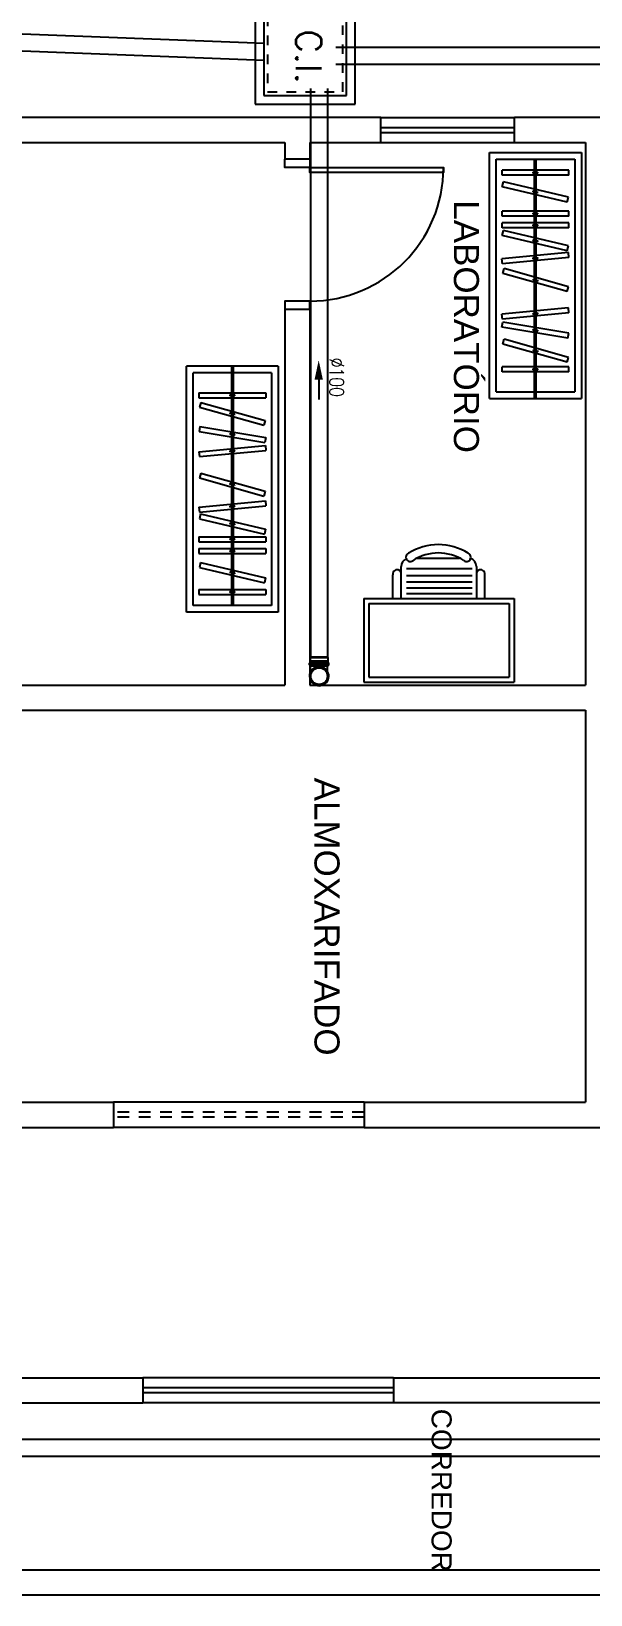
# Model space of a CAD drawing. Header units: millimetres. Extents: x 5512 to 5596, y 903 to 1082.
# Drawn here: x 5538.95 to 5544.85, y 1055.5 to 1071.98 of the extents above; entities that cross this region are included whole.
import ezdxf
from ezdxf.enums import TextEntityAlignment as Align

# ---------------------------------------------------------------- set-up
doc = ezdxf.new("R2010")
doc.units = ezdxf.units.MM
doc.linetypes.add('HIDDEN', pattern=[0.375, 0.25, -0.125])
doc.linetypes.add('HIDDEN2', pattern=[0.1875, 0.125, -0.0625])
for name, color, linetype in [('0-COTAS', 8, 'Continuous'), ('HIDROGRAFIA', 4, 'Continuous'), ('MOVEIS', 7, 'Continuous'), ('Texto-Tubos', 7, 'Continuous'), ('TigreCad', 3, 'Continuous'), ('Tinterno', 9, 'Continuous'), ('TUBOS_ESGOTO', 5, 'Continuous'), ('TUBULAÇÃO_ESGOTO', 5, 'Continuous')]:
    doc.layers.add(name, color=color, linetype=linetype)
doc.styles.add('CARIMBO_DADOS', font='arial.ttf', dxfattribs={"height": 0.1})
doc.styles.add('R80', font='simplex.shx', dxfattribs={"height": 12})
doc.styles.add('REG60', font='romans.shx', dxfattribs={"width": 0.8, "height": 0.15})

# ---------------------------------------------------------------- blocks, each defined once
blk = doc.blocks.new('ESCRIVAN')
at = {"layer": 'MOVEIS'}
for p, q in [((-0.4508, -0.5), (-0.4508, 0)), ((0.4508, 0), (-0.4508, 0)), ((0.4508, -0.5), (0.4508, 0)), ((-0.4208, -0.47), (-0.4208, -0.03)), ((0.4208, -0.03), (-0.4208, -0.03)), ((0.4208, -0.47), (0.4208, -0.03)), ((0.4508, -0.5), (-0.4508, -0.5)), ((0.4208, -0.47), (-0.4208, -0.47)), ((-0.2739, -0.5), (-0.2739, -0.643)), ((-0.2239, -0.693), (-0.2239, -0.5)), ((-0.1975, -0.5286), (0.195, -0.5286)), ((0.2261, -0.5), (0.2261, -0.693)), ((0.2761, -0.5), (0.2761, -0.643)), ((-0.1975, -0.5632), (0.195, -0.5632)), ((-0.1975, -0.5977), (0.195, -0.5977)), ((-0.1975, -0.6372), (0.195, -0.6372)), ((-0.1975, -0.6791), (0.195, -0.6791)), ((0.1312, -0.743), (-0.1234, -0.743))]:
    blk.add_line(p, q, dxfattribs=at)
for centre, radius, start, end in [((-0.2489, -0.6476), 0.0254, 169.61114, 10.38886), ((0.2511, -0.6476), 0.0254, 169.61114, 10.38886), ((-0.1739, -0.693), 0.05, 180, 251.97467), ((-0.165, -0.7478), 0.0254, 47.10756, 248.04395), ((0.0039, -0.4905), 0.2828, 237.57575, 302.42425), ((0.1729, -0.7478), 0.0254, 291.95605, 132.89244), ((0.1761, -0.693), 0.05, 294.19425, 0), ((0.0039, -0.4905), 0.3328, 237.57575, 302.42425)]:
    blk.add_arc(centre, radius, start, end, dxfattribs=at)
blk = doc.blocks.new('ARMARIO')
at = {"layer": 'MOVEIS'}
for p, q in [((-0.27, -0.5231), (-0.27, 0.9509)), ((-0.27, 0.9509), (0.28, 0.9509)), ((0.28, 0.9509), (0.28, -0.5231)), ((-0.23, -0.4831), (-0.23, 0.9109)), ((-0.23, 0.9109), (0.24, 0.9109)), ((0.205, 0.8442), (-0.195, 0.8442)), ((-0.195, 0.8142), (-0.195, 0.8442)), ((0, -0.5231), (0, 0.9109)), ((0.01, -0.5231), (0.01, 0.9109)), ((0.205, 0.8142), (0.205, 0.8442)), ((0.24, 0.9109), (0.24, -0.4831)), ((0.205, 0.8142), (-0.195, 0.8142)), ((-0.1937, 0.7454), (-0.1868, 0.7746)), ((0.2025, 0.6827), (-0.1868, 0.7746)), ((-0.01, 0.8317), (-0.01, 0.8267)), ((-0.01, 0.8317), (0.0199, 0.8317)), ((-0.01, 0.8267), (0.0199, 0.8267)), ((0.0199, 0.8267), (0.0199, 0.8317)), ((0.1956, 0.6535), (-0.1937, 0.7454)), ((-0.0096, 0.7199), (-0.0107, 0.7151)), ((-0.0107, 0.7151), (0.0183, 0.7082)), ((-0.0096, 0.7199), (0.0195, 0.7131)), ((0.0183, 0.7082), (0.0195, 0.7131)), ((0.1956, 0.6535), (0.2025, 0.6827)), ((0.205, 0.5999), (-0.195, 0.5999)), ((-0.195, 0.5699), (-0.195, 0.5999)), ((0.205, 0.5699), (-0.195, 0.5699)), ((-0.01, 0.5874), (-0.01, 0.5824)), ((-0.01, 0.5874), (0.0199, 0.5874)), ((-0.01, 0.5824), (0.0199, 0.5824)), ((0.0199, 0.5824), (0.0199, 0.5874)), ((0.205, 0.5699), (0.205, 0.5999)), ((0.205, 0.5286), (-0.195, 0.5286)), ((-0.195, 0.4986), (-0.195, 0.5286)), ((0.205, 0.4986), (-0.195, 0.4986)), ((-0.1937, 0.4534), (-0.1868, 0.4826)), ((0.2025, 0.3907), (-0.1868, 0.4826)), ((-0.01, 0.5161), (-0.01, 0.5111)), ((-0.01, 0.5161), (0.0199, 0.5161)), ((-0.01, 0.5111), (0.0199, 0.5111)), ((0.0199, 0.5111), (0.0199, 0.5161)), ((0.205, 0.4986), (0.205, 0.5286)), ((0.1956, 0.3615), (-0.1937, 0.4534)), ((-0.0096, 0.4279), (-0.0107, 0.4231)), ((-0.0107, 0.4231), (0.0183, 0.4162)), ((-0.0096, 0.4279), (0.0195, 0.4211)), ((0.0183, 0.4162), (0.0195, 0.4211)), ((0.1956, 0.3615), (0.2025, 0.3907)), ((0.2025, 0.3508), (-0.1958, 0.3136)), ((-0.193, 0.2837), (-0.1958, 0.3136)), ((0.2053, 0.321), (-0.193, 0.2837)), ((-0.0104, 0.3184), (0.0194, 0.3211)), ((-0.0104, 0.3184), (-0.0099, 0.3134)), ((-0.0099, 0.3134), (0.0198, 0.3162)), ((0.0198, 0.3162), (0.0194, 0.3211)), ((0.2053, 0.321), (0.2025, 0.3508)), ((-0.1909, 0.2258), (-0.1827, 0.2547)), ((0.1941, 0.1171), (-0.1909, 0.2258)), ((0.2022, 0.1459), (-0.1827, 0.2547)), ((-0.0081, 0.1924), (-0.0094, 0.1875)), ((-0.0094, 0.1875), (0.0193, 0.1794)), ((-0.0081, 0.1924), (0.0207, 0.1842)), ((0.0193, 0.1794), (0.0207, 0.1842)), ((0.1941, 0.1171), (0.2022, 0.1459)), ((0.2025, 0.0189), (-0.1958, -0.0183)), ((0.2053, -0.0109), (0.2025, 0.0189)), ((-0.193, -0.0482), (-0.1958, -0.0183)), ((-0.1951, -0.0963), (-0.1902, -0.0667)), ((0.2053, -0.0109), (-0.193, -0.0482)), ((0.2043, -0.1328), (-0.1902, -0.0667)), ((-0.0104, -0.0135), (0.0194, -0.0107)), ((-0.0104, -0.0135), (-0.0099, -0.0185)), ((-0.0099, -0.0185), (0.0198, -0.0157)), ((0.0198, -0.0157), (0.0194, -0.0107)), ((0.1994, -0.1624), (-0.1951, -0.0963)), ((-0.1909, -0.1977), (-0.1827, -0.1688)), ((0.2022, -0.2776), (-0.1827, -0.1688)), ((-0.0098, -0.1096), (-0.0106, -0.1145)), ((-0.0106, -0.1145), (0.0189, -0.1195)), ((-0.0098, -0.1096), (0.0197, -0.1145)), ((0.0189, -0.1195), (0.0197, -0.1145)), ((0.1994, -0.1624), (0.2043, -0.1328)), ((0.1941, -0.3064), (-0.1909, -0.1977)), ((-0.0081, -0.2312), (-0.0094, -0.236)), ((-0.0094, -0.236), (0.0193, -0.2441)), ((-0.0081, -0.2312), (0.0207, -0.2393)), ((0.0193, -0.2441), (0.0207, -0.2393)), ((0.1941, -0.3064), (0.2022, -0.2776)), ((0.205, -0.3333), (-0.195, -0.3333)), ((-0.195, -0.3633), (-0.195, -0.3333)), ((0.205, -0.3633), (-0.195, -0.3633)), ((-0.01, -0.3458), (-0.01, -0.3508)), ((-0.01, -0.3458), (0.0199, -0.3458)), ((-0.01, -0.3508), (0.0199, -0.3508)), ((0.0199, -0.3508), (0.0199, -0.3458)), ((0.205, -0.3633), (0.205, -0.3333)), ((-0.27, -0.5231), (0.28, -0.5231)), ((-0.23, -0.4831), (0.24, -0.4831))]:
    blk.add_line(p, q, dxfattribs=at)
blk = doc.blocks.new('inp_cx')
for p, q in [((40, 40), (-40, 40)), ((-40, 40), (-40, -40)), ((40, -40), (40, 40)), ((-40, -40), (40, -40))]:
    blk.add_line(p, q)
at = {"color": 1, "linetype": 'Continuous', "ltscale": 0.5}
for p, q in [((33, 33), (-33, 33)), ((-33, 33), (-33, -33)), ((33, -33), (33, 33)), ((-33, -33), (33, -33))]:
    blk.add_line(p, q, dxfattribs=at)
at = {"color": 1, "linetype": 'HIDDEN', "ltscale": 0.5}
for p, q in [((30, 30), (-30, 30)), ((-30, 30), (-30, -30)), ((30, -30), (30, 30)), ((-30, -30), (30, -30))]:
    blk.add_line(p, q, dxfattribs=at)
at = {"style": 'R80'}
blk.add_text('C.I.', height=20.59, dxfattribs=at).set_placement((-19.6, -7.5))
blk = doc.blocks.new('j9n100s')
at = {"layer": 'TigreCad'}
for p, q in [((27.3, 50.8), (60, 50.8)), ((27.3, -50.8), (60, -50.8))]:
    blk.add_line(p, q, dxfattribs=at)
blk.add_circle((0, 0), 53.2, dxfattribs=at)
for start, end in [(61.78498, 298.21502), (298.21502, 61.78498)]:
    blk.add_arc((0, 0), 57.7, start, end, dxfattribs=at)
at = {"layer": 'Tinterno'}
blk.add_line((60, -50.8), (60, 50.8), dxfattribs=at)
blk.add_circle((0, 0), 51, dxfattribs=at)
blk = doc.blocks.new('11031030p')
at = {"layer": 'TigreCad'}
for p, q in [((0, -53.3), (0, 53.2)), ((0, 53.2), (4.4, 53.2)), ((6.2, 56.9), (5.4, 54)), ((7.2, 57.6), (16.6, 57.6)), ((7.2, -56.7), (7.2, 56.6)), ((16.6, -56.7), (16.6, 56.6)), ((17.6, 56.7), (17.8, 54.2)), ((18.8, 53.2), (30.9, 53.2)), ((30.9, 53.2), (31.2, 53)), ((50.9, 53), (31.2, 53)), ((50.9, 53), (53.1, 50.8)), ((53.1, -50.8), (53.1, 50.8)), ((0, -53.3), (4.4, -53.3)), ((6.2, -56.9), (5.4, -54)), ((7.2, -57.7), (16.6, -57.7)), ((17.6, -56.7), (17.8, -54.2)), ((18.8, -53.3), (30.9, -53.3)), ((30.9, -53.3), (31.2, -53)), ((31.2, -53), (50.9, -53)), ((50.9, -53), (53.1, -50.8))]:
    blk.add_line(p, q, dxfattribs=at)
for centre, start, end in [((4.4, 54.2), 270, 345), ((7.2, 56.6), 90, 165), ((16.6, 56.6), 5, 90), ((18.8, 54.2), 185, 270), ((4.4, -54.2), 15, 90), ((7.2, -56.7), 195, 270), ((16.6, -56.7), 270, 355), ((18.8, -54.2), 90, 175)]:
    blk.add_arc(centre, 1, start, end, dxfattribs=at)
at = {"layer": 'Tinterno'}
for p, q in [((5.2, -53.3), (5.2, 53.2)), ((17.9, -53.3), (17.9, 53.2)), ((30.9, 53.2), (30.9, -53.3)), ((31.2, 53), (31.2, -53)), ((50.9, 53), (50.9, -53))]:
    blk.add_line(p, q, dxfattribs=at)

msp = doc.modelspace()

# ---------------------------------------------------------------- linework, layer by layer
at = {"layer": '0-COTAS'}
for p, q in [((5542.634, 1071.072), (5538.102, 1071.072)), ((5542.634, 1070.808), (5542.634, 1071.072)), ((5542.634, 1071.072), (5544.042, 1071.072)), ((5545.23, 1071.072), (5544.042, 1071.072)), ((5544.042, 1070.808), (5544.042, 1071.072)), ((5542.634, 1070.967), (5544.042, 1070.967)), ((5542.634, 1070.914), (5544.042, 1070.914)), ((5538.102, 1070.808), (5541.622, 1070.808)), ((5541.622, 1070.808), (5541.622, 1070.632)), ((5541.886, 1070.808), (5541.886, 1070.632)), ((5541.886, 1070.808), (5542.634, 1070.808)), ((5542.634, 1070.808), (5544.042, 1070.808)), ((5544.042, 1070.808), (5544.79, 1070.808)), ((5544.79, 1070.808), (5544.79, 1065.088)), ((5541.886, 1070.632), (5541.622, 1070.632)), ((5541.622, 1069.048), (5541.622, 1065.088)), ((5541.886, 1069.048), (5541.622, 1069.048)), ((5541.886, 1069.048), (5541.886, 1065.088)), ((5535.726, 1065.088), (5541.622, 1065.088)), ((5541.886, 1065.088), (5544.79, 1065.088)), ((5535.726, 1064.824), (5544.79, 1064.824)), ((5544.79, 1064.824), (5544.79, 1061.304)), ((5544.79, 1064.824), (5544.79, 1060.688)), ((5537.486, 1060.688), (5539.818, 1060.688)), ((5539.818, 1060.688), (5539.818, 1060.424)), ((5542.458, 1060.688), (5539.818, 1060.688)), ((5542.458, 1060.688), (5544.79, 1060.688)), ((5542.458, 1060.688), (5542.458, 1060.424)), ((5537.486, 1060.424), (5539.818, 1060.424)), ((5542.458, 1060.424), (5539.818, 1060.424)), ((5542.458, 1060.424), (5545.054, 1060.424)), ((5537.926, 1057.784), (5540.126, 1057.784)), ((5540.126, 1057.784), (5540.126, 1057.52)), ((5542.766, 1057.784), (5540.126, 1057.784)), ((5542.766, 1057.679), (5540.126, 1057.679)), ((5542.766, 1057.784), (5550.246, 1057.784)), ((5542.766, 1057.784), (5542.766, 1057.52)), ((5537.926, 1057.52), (5540.126, 1057.52)), ((5542.766, 1057.626), (5540.126, 1057.626)), ((5542.766, 1057.52), (5540.126, 1057.52)), ((5550.51, 1057.52), (5542.766, 1057.52)), ((5523.757, 1055.76), (5575.15, 1055.76)), ((5523.493, 1055.496), (5575.414, 1055.496))]:
    msp.add_line(p, q, dxfattribs=at)
at = {"layer": '0-COTAS', "linetype": 'HIDDEN2'}
for p, q in [((5542.458, 1060.583), (5539.818, 1060.583)), ((5542.458, 1060.53), (5539.818, 1060.53))]:
    msp.add_line(p, q, dxfattribs=at)
at = {"layer": '0-COTAS'}
for points in [[(5541.886, 1070.632), (5541.886, 1070.544), (5541.622, 1070.544), (5541.622, 1070.632)], [(5541.886, 1069.048), (5541.886, 1069.136), (5541.622, 1069.136), (5541.622, 1069.048)]]:
    msp.add_lwpolyline(points, dxfattribs=at)
msp.add_lwpolyline([(5541.886, 1070.544), (5543.294, 1070.544), (5543.294, 1070.491), (5541.886, 1070.491)], close=True, dxfattribs=at)
msp.add_arc((5541.886, 1070.544), 1.408, 270, 0, dxfattribs=at)
at = {"layer": 'TigreCad'}
for p, q in [((5541.408, 1071.852), (5535.223, 1072.088)), ((5541.401, 1071.673), (5535.216, 1071.909)), ((5548.847, 1071.81), (5542.161, 1071.81)), ((5548.847, 1071.632), (5542.161, 1071.632)), ((5541.895, 1065.381), (5541.895, 1071.376)), ((5542.074, 1065.381), (5542.074, 1071.376)), ((5549.559, 1057.133), (5523.166, 1057.133)), ((5549.559, 1056.955), (5523.166, 1056.955))]:
    msp.add_line(p, q, dxfattribs=at)
at = {"layer": 'TUBOS_ESGOTO'}
msp.add_line((5541.979, 1068.309), (5541.981, 1068.099), dxfattribs=at)
msp.add_circle((5541.984, 1065.182), 0.088, dxfattribs=at)
at = {"layer": 'TUBULAÇÃO_ESGOTO'}
msp.add_solid([(5541.979, 1068.512), (5542.023, 1068.309), (5541.936, 1068.309)], dxfattribs=at)

# ---------------------------------------------------------------- block references
at = {"layer": '0-COTAS', "xscale": 1.76, "yscale": 1.76, "zscale": 1.76}
msp.add_blockref('ARMARIO', (5544.254, 1069.03), dxfattribs=at)
for name, p, rotation in [('ARMARIO', (5541.078, 1067.529), 180), ('ESCRIVAN', (5543.247, 1065.119), 179.9999999999999)]:
    msp.add_blockref(name, p, dxfattribs=dict(at, rotation=rotation))
at = {"layer": 'HIDROGRAFIA', "xscale": 0.01320000000028813, "yscale": 0.01319999999988795, "zscale": 0.0132, "rotation": 270}
msp.add_blockref('inp_cx', (5541.837, 1071.739), dxfattribs=at)
at = {"layer": 'TigreCad', "xscale": 0.00176, "yscale": 0.00176, "zscale": 0.00176, "rotation": 89.99999999999999}
msp.add_blockref('j9n100s', (5541.984, 1065.182), dxfattribs=at)
at = {"layer": 'TUBOS_ESGOTO', "xscale": 0.00176, "yscale": 0.00176, "zscale": 0.00176, "rotation": 89.99999999999999}
msp.add_blockref('11031030p', (5541.984, 1065.288), dxfattribs=at)

# ---------------------------------------------------------------- texts
at = {"layer": '0-COTAS', "color": 230, "attachment_point": 5, "rotation": 270, "style": 'CARIMBO_DADOS'}
for s, insert, char_height in [('LABORATÓRIO', (5543.534, 1068.867), 0.264), ('ALMOXARIFADO', (5542.065, 1062.646), 0.264), ('CORREDOR', (5543.273, 1056.597), 0.2112)]:
    msp.add_mtext_dynamic_manual_height_columns(s, width=0.84921, gutter_width=0.5, heights=[0], dxfattribs=dict(at, insert=insert, char_height=char_height))
at = {"layer": 'Texto-Tubos', "style": 'REG60', "width": 0.8}
msp.add_text('%%C100', height=0.15, rotation=270, dxfattribs=at).set_placement((5542.094, 1068.332), align=Align.CENTER)

doc.saveas('drawing.dxf')
